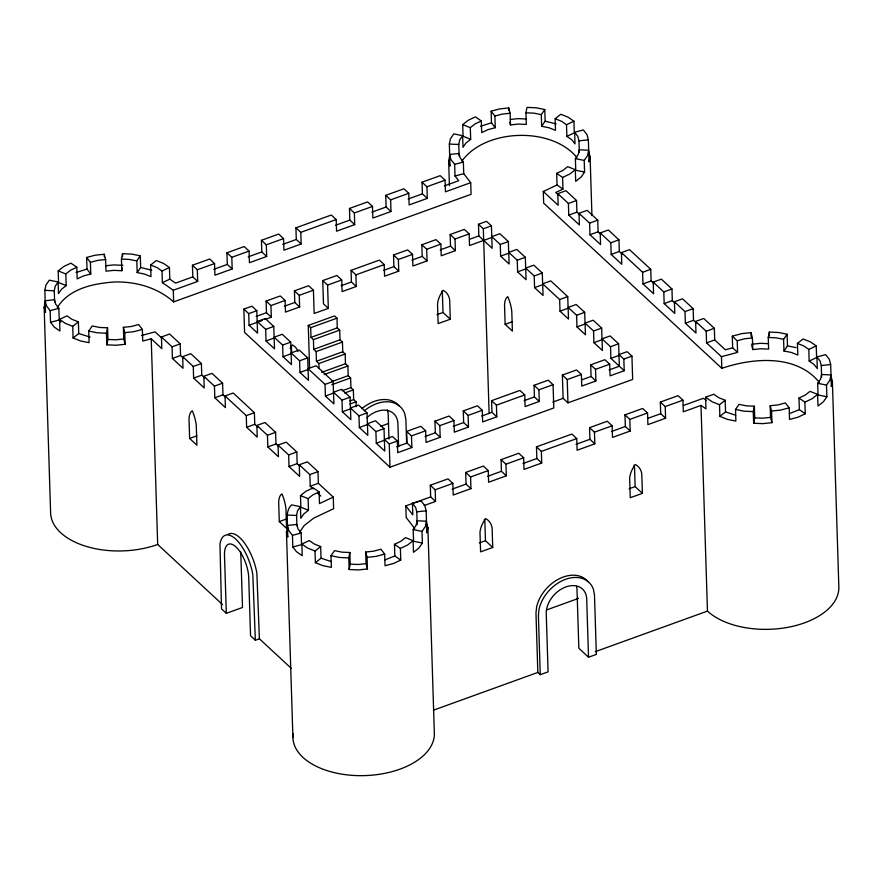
<?xml version="1.0" encoding="UTF-8"?>
<svg xmlns="http://www.w3.org/2000/svg" width="883" height="883" viewBox="0 0 883 883"><rect width="100%" height="100%" fill="white"/><g stroke="black" fill="none" stroke-linecap="round" stroke-linejoin="round"><path stroke-width="1.32" d="M45.21 301.997L44.15 307.24L45.508 312.394L44.845 290.364L45.894 285.132L49.293 280.176L58.123 281.975L58.488 293.62L61.424 289.337L66.181 285.595L65.817 273.951L70.574 270.209L76.821 267.251L77.185 278.896L83.444 275.949L90.772 273.984L90.397 262.339L86.633 257.472L95.099 255.209L104.227 254.249L105.618 259.547L105.993 271.191L113.885 270.364L121.81 270.717L122.362 268.024M54.636 302.416L54.271 290.783L55.188 286.258L58.123 281.975M183.454 358.178L180.562 355.507L180.198 343.862L169.591 334.028L161.446 336.975L161.81 348.619L151.214 338.785L142.748 341.048L142.373 329.414L138.598 324.536L131.28 326.5L123.388 327.328L124.768 332.637L125.143 344.282L116.004 345.242L106.832 344.834L106.468 333.2L107.56 327.814L99.624 327.461L92.207 325.948L88.719 331.048L89.084 342.681L80.496 340.937L73.079 337.968L72.715 326.324L78.377 321.876L71.965 319.315L66.998 315.86L59.569 319.37L59.934 331.015L54.194 327.03L50.519 322.295L50.154 310.65L46.49 305.915L45.132 300.75L54.525 299.767L55.695 304.227L58.874 308.322L59.238 319.966L60.817 322.008M121.81 270.717L121.446 259.072L122.538 253.686L131.71 254.094L140.287 255.838L140.662 267.483L137.163 272.571L144.591 274.083L150.993 276.644L150.629 265.01L156.291 260.551L163.708 263.52L169.437 267.516L169.801 279.149L175.54 283.145L192.792 276.898L197.671 281.423L173.278 290.242L162.373 282.659L161.997 271.026L157.042 267.571L150.629 265.01M106.832 344.834L107.925 339.458L107.56 327.814M292.913 737.592L286.456 531.919C289.348 523.023 283.962 512.173 291.6 504.866L300.43 506.665L300.794 518.299L303.73 514.016L308.487 510.275L308.112 498.641L312.869 494.888L319.127 491.941L319.491 503.586L333.244 497.085L318.366 483.288L318.001 471.654L307.405 461.82L299.26 464.767L299.624 476.412L289.028 466.577L288.653 454.933L278.057 445.109L286.202 442.162L296.798 451.986L297.163 463.63L300.054 466.312M296.898 525.815L296.578 515.462L297.494 510.937L300.43 506.665M422.383 543.034L413.553 541.246L413.189 529.601L416.114 525.319L417.03 520.793L426.467 521.213L425.407 526.445L422.008 531.4L422.383 543.034L418.984 547.99L413.487 552.317L413.112 540.672L405.496 537.626L400.739 541.367L394.48 544.314L400.385 548.42L400.75 560.065L393.52 563.475L385.043 565.738L384.679 554.094L380.904 549.226L373.575 551.191L365.683 552.018L367.074 557.328L367.438 568.972L358.31 569.932L349.138 569.524L348.774 557.879L349.856 552.504L341.931 552.151L334.502 550.639L331.015 555.727L331.379 567.372L322.792 565.628L315.386 562.659L315.021 551.014L320.672 546.566L314.26 543.994L309.304 540.551L301.865 544.06L302.229 555.705L296.5 551.72L292.825 546.974L292.461 535.341L288.785 530.606L287.439 525.44L296.831 524.447L298.001 528.917L301.169 533.012L301.533 544.645L292.825 546.974M349.138 569.524L350.22 564.138L349.856 552.504M449.701 155.706L448.652 160.949L449.999 166.103L449.337 144.072L450.396 138.83L453.796 133.885L462.626 135.684L462.99 147.318L465.926 143.046L470.683 139.304L470.308 127.66L475.065 123.918L481.323 120.96L481.688 132.605L487.946 129.658L495.264 127.693L494.899 116.048L491.125 111.181L499.601 108.918L508.729 107.958L510.12 113.256L510.484 124.9L518.387 124.073L526.312 124.426L525.948 112.781L527.03 107.395L536.202 107.803L544.789 109.547L545.153 121.192L541.665 126.28L549.083 127.792L555.495 130.353L555.131 118.719L560.782 114.26L568.199 117.229L573.939 121.214L574.303 132.858L566.864 136.368L566.5 124.735L561.544 121.28L555.131 118.719M459.138 156.125L458.774 144.481L459.69 139.956L462.626 135.684M426.533 522.46L427.891 527.615L426.831 532.857L426.169 510.816L424.822 505.661L421.147 500.926L412.438 503.255L412.803 514.888L405.827 505.882L430.661 496.908L435.54 501.423L424.16 505.54M588.729 151.479L590.087 156.644L589.027 161.876L588.365 139.834L587.018 134.68L583.343 129.944L574.634 132.273L574.999 143.918L571.831 139.823L566.864 136.368M826.874 396.743L818.044 394.955L817.68 383.31L820.616 379.028L821.532 374.502L830.958 374.922L829.91 380.154L826.51 385.098L826.874 396.743L823.486 401.699L817.978 406.025L817.614 394.381L809.987 391.335L805.23 395.076L798.983 398.023L804.877 402.129L805.241 413.774L798.011 417.184L789.545 419.447L789.181 407.803L785.406 402.935L778.078 404.9L770.186 405.727L771.576 411.036L771.941 422.681L762.802 423.641L753.64 423.233L753.265 411.588L754.358 406.213L746.433 405.86L739.005 404.348L735.517 409.436L735.881 421.081L727.294 419.337L719.877 416.368L719.513 404.723L725.175 400.275L718.762 397.703L713.806 394.26L705.583 397.229L705.959 408.873L700.992 405.418L683.299 411.82L682.934 400.187L678.056 395.661L660.352 402.063L660.716 413.697L665.594 418.222L647.901 424.624L647.537 412.979L642.658 408.454L624.965 414.855L625.33 426.5L630.208 431.025L612.504 437.427L612.14 425.783L607.261 421.257L589.568 427.659L589.932 439.304L594.811 443.829L577.118 450.231L576.754 438.586L571.875 434.061L536.478 446.864L536.842 458.498L541.721 463.023L524.027 469.425L523.663 457.78L518.785 453.255L501.08 459.657L501.445 471.301L506.323 475.827L488.63 482.228L488.266 470.584L483.387 466.058L465.694 472.46L466.058 484.105L470.937 488.63L453.233 495.032L452.869 483.387L447.99 478.862L430.297 485.264L430.661 496.908M751.742 345.606L752.791 349.591L760.682 348.763L768.618 349.105L768.243 337.472L769.336 332.085L778.508 332.494L787.095 334.238L787.459 345.882L783.961 350.97L791.389 352.483L797.802 355.043L797.426 343.399L803.089 338.951L810.506 341.92L816.245 345.904L816.609 357.549L809.17 361.059L808.806 349.414L803.839 345.97L797.426 343.399M753.64 423.233L754.722 417.847L754.358 406.213M831.035 376.169L832.382 381.324L831.333 386.566L830.671 364.524L829.314 359.37L825.649 354.635L816.93 356.964L817.305 368.597L814.126 364.502L809.17 361.059M57.384 307.394C69.161 288.531 93.554 283.454 114.249 282.008C135.717 281.346 157.362 287.483 173.642 301.887L471.081 194.315L470.716 182.682L463.73 173.675L463.365 162.031L460.198 157.936L459.028 153.476L449.635 154.459L450.981 159.624L454.657 164.359L455.021 176.004L458.696 180.739L444.436 185.894M137.163 272.571L136.799 260.927L140.287 255.838M461.886 161.103C485.33 128.488 551.599 126.39 576.952 157.604M541.665 126.28L541.301 114.635L544.789 109.547M299.69 532.085L304.094 525.661L313.608 518.178L333.608 508.729L333.244 497.085M584.579 172.053L575.749 170.264L575.385 158.62L578.321 154.337L579.226 149.812L588.663 150.231L587.603 155.463L584.204 160.419L584.579 172.053L581.18 177.008L575.683 181.335L575.308 169.691L567.692 166.644L562.935 170.386L556.676 173.344L557.041 184.977L562.946 189.083L555.716 192.494L558.608 195.176M783.961 350.97L783.596 339.326L787.095 334.238M66.181 285.595L58.554 282.538L58.19 270.893L63.697 266.567L70.927 263.156L76.821 267.251M73.079 337.968L78.742 333.52L78.377 321.876M470.683 139.304L463.056 136.247L462.692 124.602L468.189 120.276L475.418 116.865L481.323 120.96M575.308 169.691L569.811 174.028L562.581 177.439L556.676 173.344M308.487 510.275L300.86 507.228L300.496 495.584L305.993 491.257L313.222 487.835L319.127 491.941M315.386 562.659L321.037 558.211L320.672 546.566M413.112 540.672L407.615 545.01L400.385 548.42M719.877 416.368L725.539 411.919L725.175 400.275M817.614 394.381L812.117 398.719L804.877 402.129M76.115 272.516L86.998 269.116L90.772 273.984M161.997 271.026L169.437 267.516M480.606 126.225L491.489 122.825L495.264 127.693M162.373 282.659L169.801 279.149M566.5 124.735L573.939 121.214M819.258 382.295C796.3 354.094 752.923 357.725 721.819 368.332L543.652 203.112L543.288 191.479L557.041 184.977M808.806 349.414L816.245 345.904M400.75 560.065L394.844 555.959L384.933 559.888M805.241 413.774L799.347 409.668L789.435 413.597M192.792 276.898L192.428 265.264L209.679 259.017L214.558 263.542L214.922 275.187L232.174 268.951L231.81 257.306L226.931 252.781L244.183 246.545L249.061 251.07L249.425 262.704L266.677 256.467L266.313 244.823L261.434 240.308L278.675 234.061L283.553 238.587L283.929 250.231L301.169 243.995L300.805 232.35L295.926 227.825L331.324 215.022L336.202 219.547L336.566 231.191L354.712 224.635L354.348 212.991L349.469 208.465L367.615 201.898L372.494 206.423L372.858 218.068L390.992 211.512L390.628 199.867L385.75 195.342L403.895 188.774L408.774 193.3L409.138 204.944L427.284 198.388L426.919 186.743L422.041 182.218L440.187 175.651L445.065 180.176L445.429 191.821L470.716 182.682M192.428 265.264L197.306 269.779L214.558 263.542M231.81 257.306L249.061 251.07M266.313 244.823L283.553 238.587M300.805 232.35L336.202 219.547M354.348 212.991L372.494 206.423M390.628 199.867L408.774 193.3M426.919 186.743L445.065 180.176M213.741 269.326L227.295 264.425L232.174 268.951M248.244 256.843L261.798 251.942L266.677 256.467M282.737 244.37L296.291 239.47L301.169 243.995M335.573 225.264L349.834 220.11L354.712 224.635M371.864 212.141L386.114 206.986L390.992 211.512M408.145 199.017L422.405 193.863L427.284 198.388M543.288 191.479L558.166 205.275L557.802 193.631L565.948 190.684L576.544 200.518L576.908 212.152L579.8 214.834M243.863 309.116L251.953 306.191L256.798 310.695L257.56 333.123L249.072 325.253L248.708 313.62L243.863 309.116L244.591 332.405L389.977 467.217L553.796 407.968L553.067 384.69L548.222 380.187L534.06 385.308L534.425 396.953L539.27 401.445L525.12 406.566L524.745 394.922L519.899 390.429L491.588 400.672L491.952 412.317L496.798 416.809L482.648 421.931L482.273 410.286L477.427 405.794L463.277 410.915L463.641 422.56L468.487 427.052L454.326 432.173L453.961 420.529L449.116 416.036L434.955 421.158L435.33 432.791L440.175 437.284L426.014 442.405L425.65 430.772L420.805 426.279L406.644 431.39L407.008 443.034L411.853 447.526L397.703 452.648L397.328 441.003L392.482 436.511L384.392 439.436L389.248 443.939L389.977 467.217M264.889 319.536L271.324 317.207L266.478 312.714L266.114 301.07L280.264 295.96L285.11 300.452L285.474 312.085L299.635 306.975L299.271 295.33L294.425 290.838L308.586 285.717L313.432 290.209L314.16 313.487L328.321 308.377L327.582 285.088L322.736 280.595L336.898 275.474L341.743 279.966L342.107 291.611L356.268 286.489L355.904 274.845L351.059 270.353L379.37 260.11L384.215 264.602L384.58 276.247L398.741 271.125L398.376 259.492L393.531 254.988L407.681 249.878L412.527 254.37L412.891 266.004L427.052 260.893L426.688 249.249L421.842 244.757L436.003 239.635L440.849 244.127L441.213 255.772L455.363 250.651L454.999 239.006L450.153 234.514L464.315 229.392L469.16 233.885L469.524 245.529L491.776 237.483M478.476 224.271L486.566 221.346L491.412 225.838L492.162 248.266L478.84 235.916L478.476 224.271L483.321 228.763L489.116 413.178M248.708 313.62L256.798 310.695M266.114 301.07L270.96 305.573L285.11 300.452M299.271 295.33L313.432 290.209M327.582 285.088L341.743 279.966M355.904 274.845L384.215 264.602M398.376 259.492L412.527 254.37M426.688 249.249L440.849 244.127M454.999 239.006L469.16 233.885M483.321 228.763L491.412 225.838M161.446 336.975L172.053 346.809L180.198 343.862M256.18 316.445L266.478 312.714M284.492 306.202L294.79 302.472L299.635 306.975M341.125 285.717L351.423 281.997L356.268 286.489M383.597 270.364L393.895 266.633L398.741 271.125M411.908 260.121L422.206 256.39L427.052 260.893M440.231 249.878L450.518 246.158L455.363 250.651M469.833 239.172L478.84 235.916M557.802 193.631L568.398 203.454L576.544 200.518M249.072 325.253L257.163 322.328M258.454 321.865L262.317 320.474M172.053 346.809L172.417 358.443L180.562 355.507M568.398 203.454L568.773 215.099L576.908 212.152M172.417 358.443L183.013 368.277L182.649 356.633L190.794 353.686L201.39 363.52L201.766 375.165L204.657 377.847M568.773 215.099L579.369 224.933L579.005 213.289L587.151 210.342L597.747 220.176L598.111 231.821L601.003 234.492M265.673 329.348L273.763 326.412L274.514 348.851L266.037 340.981L265.673 329.348L257.185 321.478L265.275 318.553L273.763 326.412M500.275 244.492L508.365 241.567L508.729 253.211L500.639 256.136L500.275 244.492L491.798 236.633L499.888 233.708L508.365 241.567M182.649 356.633L193.256 366.467L201.39 363.52M508.763 252.361L516.853 249.436L525.33 257.295L526.091 279.723L517.604 271.865L517.239 260.22L508.763 252.361L509.127 263.995L500.639 256.136M579.005 213.289L589.601 223.123L597.747 220.176M309.602 368.079L308.266 325.441L334.558 315.926L336.986 318.178L337.284 327.88L339.712 330.121L340.01 339.823L342.438 342.074L342.747 351.776L345.165 354.017L345.474 363.719L347.891 365.97L348.2 375.672L350.617 377.913L350.926 387.615L353.343 389.867L353.653 399.569L356.081 401.809L356.224 406.666M266.037 340.981L274.127 338.057M308.266 325.441L310.695 327.681L336.986 318.178M282.626 345.076L290.717 342.14L291.478 364.58L283.001 356.71L282.626 345.076L274.149 337.207L282.24 334.282L290.717 342.14M517.239 260.22L525.33 257.295M193.256 366.467L193.62 378.112L201.766 375.165M589.601 223.123L589.965 234.757L598.111 231.821M193.62 378.112L204.216 387.935L203.852 376.29L211.997 373.354L222.593 383.178L222.958 394.822L225.849 397.505M310.695 327.681L310.993 337.383L337.284 327.88M589.965 234.757L600.572 244.591L600.208 232.946L608.354 229.999L618.95 239.834L619.314 251.478L622.206 254.161M310.993 337.383L313.421 339.635L339.712 330.121M283.001 356.71L291.092 353.785M517.604 271.865L525.694 268.94M313.421 339.635L313.719 349.337L340.01 339.823M203.852 376.29L214.448 386.125L222.593 383.178M600.208 232.946L610.804 242.781L618.95 239.834M313.719 349.337L316.147 351.577L342.438 342.074M299.591 360.805L307.681 357.869L308.443 380.308L299.955 372.438L299.591 360.805L291.114 352.935L299.205 350.01L307.681 357.869M534.204 275.949L542.294 273.024L542.659 284.668L534.568 287.593L534.204 275.949L525.716 268.09L533.807 265.165L542.294 273.024M436.93 314.668L443.001 312.472L450.275 319.216L438.134 323.597L437.526 304.194A22.815 16.28 -47.2 0 1 443.233 290.364A22.815 16.28 -47.2 0 1 449.657 299.812L450.275 319.216M214.448 386.125L214.823 397.769L222.958 394.822M610.804 242.781L611.168 254.425L619.314 251.478M316.147 351.577L316.445 361.279L342.747 351.776M214.823 397.769L225.419 407.593L225.055 395.959L233.2 393.012L254.403 412.67L254.768 424.315L257.659 426.997M611.168 254.425L621.775 264.249L621.411 252.604L629.546 249.668L650.749 269.326L651.113 280.971L654.005 283.642M316.445 361.279L318.873 363.531L345.165 354.017M542.681 283.818L550.771 280.893L567.736 296.622L568.1 308.255L560.01 311.18L559.645 299.547L542.681 283.818L543.045 295.452L534.568 287.593M299.955 372.438L308.046 369.513M321.677 372.328L345.474 363.719M324.105 374.569L347.891 365.97M331.92 381.555L348.2 375.672M325.032 384.392L333.123 381.467L333.487 393.112L325.397 396.037L325.032 384.392L308.068 368.664L316.158 365.739L333.123 381.467M559.645 299.547L567.736 296.622M225.055 395.959L246.258 415.617L254.403 412.67M331.842 384.712L350.617 377.913M621.411 252.604L642.603 272.273L650.749 269.326M189.635 438.465L196.898 445.198L196.291 425.794A22.815 9.36 70.1 0 0 192.295 410.783A22.815 9.36 70.1 0 0 189.017 419.061L189.635 438.465L196.909 435.827M505.142 324.348L512.405 331.092L511.798 311.688A22.815 9.36 70.1 0 0 507.802 296.677A22.815 9.36 70.1 0 0 504.535 304.955L505.142 324.348L512.427 321.721M333.509 392.251L341.6 389.326L350.087 397.195L350.838 419.624L342.361 411.765L341.997 400.12L333.509 392.251L333.884 403.895L325.397 396.037M568.122 307.405L576.213 304.48L584.689 312.339L585.451 334.778L576.974 326.909L576.599 315.275L568.122 307.405L568.486 319.05L560.01 311.18M342.163 390.783L350.926 387.615M246.258 415.617L246.622 427.262L254.768 424.315M642.603 272.273L642.979 283.907L651.113 280.971M344.58 393.034L353.343 389.867M246.622 427.262L257.218 437.085L256.854 425.451L264.999 422.504L275.595 432.328L275.971 443.972L278.851 446.655M642.979 283.907L653.575 293.741L653.21 282.096L661.356 279.149L671.952 288.984L672.316 300.628L675.208 303.31M341.997 400.12L350.087 397.195M576.599 315.275L584.689 312.339M349.9 400.926L353.653 399.569M349.811 404.072L356.081 401.809M256.854 425.451L267.461 435.275L275.595 432.328M653.21 282.096L663.806 291.931L671.952 288.984M342.361 411.765L350.452 408.84M576.974 326.909L585.065 323.984M267.461 435.275L267.825 446.919L275.971 443.972M663.806 291.931L664.171 303.575L672.316 300.628M358.951 415.849L367.041 412.924L367.803 435.352L359.326 427.493L358.951 415.849L350.474 407.979L358.564 405.054L367.041 412.924M593.564 331.004L601.654 328.068L602.018 339.712L593.928 342.637L593.564 331.004L585.087 323.134L593.177 320.209L601.654 328.068M664.171 303.575L674.778 313.399L674.413 301.765L682.559 298.818L693.155 308.642L693.519 320.286L696.411 322.968M593.928 342.637L602.416 350.507L602.04 338.862L610.131 335.937L618.619 343.796L619.369 366.235L609.071 369.955M359.326 427.493L367.416 424.568M288.653 454.933L296.798 451.986M674.413 301.765L685.009 311.589L693.155 308.642M380.838 426.268L388.597 423.465M375.915 431.577L384.006 428.652L384.767 451.081L376.279 443.222L375.915 431.577L367.438 423.708L375.529 420.783L384.006 428.652M602.04 338.862L610.528 346.732L618.619 343.796M289.028 466.577L297.163 463.63M685.009 311.589L685.374 323.233L693.519 320.286M695.616 321.423L703.751 318.476L714.358 328.299L714.722 339.944L725.318 349.778L732.647 347.814L737.57 352.383L721.455 356.688L706.577 342.891L706.212 331.246L695.616 321.423L695.981 333.057L685.374 323.233M562.372 375.076L576.533 369.955L581.378 374.447L581.742 386.092L595.904 380.97L595.539 369.326L590.694 364.834L604.844 359.712L609.689 364.204L610.065 375.849L624.215 370.728L623.851 359.083L619.005 354.591L627.096 351.666L631.941 356.158L632.67 379.447L567.957 402.847L563.111 398.354L562.372 375.076L567.217 379.569L567.957 402.847M376.279 443.222L384.37 440.297M610.528 346.732L610.893 358.366L618.983 355.441M389.248 443.939L397.328 441.003M406.644 431.39L411.489 435.893L425.65 430.772M434.955 421.158L439.8 425.65L453.961 420.529M463.277 410.915L468.122 415.407L482.273 410.286M491.588 400.672L496.434 405.165L524.745 394.922M534.06 385.308L538.906 389.8L553.067 384.69M567.217 379.569L581.378 374.447M595.539 369.326L609.689 364.204M623.851 359.083L631.941 356.158M299.26 464.767L309.856 474.601L318.001 471.654M706.212 331.246L714.358 328.299M396.71 446.765L407.008 443.034M425.032 436.522L435.33 432.791M453.343 426.279L463.641 422.56M481.654 416.036L491.952 412.317M524.127 400.672L534.425 396.953M582.052 379.734L591.058 376.478L595.904 380.97M309.856 474.601L310.22 486.235L318.366 483.288M706.577 342.891L714.722 339.944M552.813 402.074L563.111 398.354M279.282 521.599L286.556 528.332L285.937 508.928A22.815 9.36 70.1 0 0 281.942 493.917A22.815 9.36 70.1 0 0 278.675 502.195L279.282 521.599L286.567 518.961M430.297 485.264L435.176 489.789L452.869 483.387M465.694 472.46L470.573 476.986L488.266 470.584M501.08 459.657L505.959 464.182L523.663 457.78M536.478 446.864L541.356 451.379L576.754 438.586M589.568 427.659L594.447 432.184L612.14 425.783M624.965 414.855L629.844 419.381L647.537 412.979M660.352 402.063L665.23 406.577L682.934 400.187M452.151 489.127L466.058 484.105M487.548 476.334L501.445 471.301M522.935 463.531L536.842 458.498M576.025 444.326L589.932 439.304M611.422 431.533L625.33 426.5M648.078 418.277L660.716 413.697M683.387 405.507L703.254 398.321L706.234 400.385M291.346 668.409L259.403 638.795L255.353 640.252L252.814 574.535A33.101 13.576 70.1 0 0 235.75 539.127A33.101 13.576 70.1 0 0 219.966 544.071L221.523 608.873L226.324 613.332L242.505 607.482L240.761 551.974M479.392 542.924L485.462 540.727L492.725 547.471L480.595 551.853L479.988 532.449A22.815 16.28 -47.2 0 1 485.683 518.619A22.815 16.28 -47.2 0 1 492.118 528.067L492.725 547.471M629.06 488.796L635.12 486.599L642.394 493.343L630.252 497.725L629.645 478.321A22.815 16.28 -47.2 0 1 635.352 464.491A22.815 16.28 -47.2 0 1 641.786 473.939L642.394 493.343M546.478 609.976L578.542 598.376M433.343 710.23L537.835 672.438L540.253 674.689L548.078 671.864L546.246 613.652A23.587 16.832 -47.2 0 1 565.871 586.93A23.587 16.832 -47.2 0 1 586.698 599.016L588.531 657.228L596.356 654.402L594.491 595.208L593.475 589.491A32.87 23.455 -47.2 0 0 565.628 579.292A32.87 23.455 -47.2 0 0 539.027 609.182L538.398 615.495L540.253 674.689M595.219 651.687L707.46 611.091A70.75 40.176 -1.8 0 0 787.537 627.383A70.75 40.176 -1.8 0 0 838.85 586.996L832.382 381.324M494.899 116.048L502.228 114.095L510.12 113.256M454.657 164.359L463.365 162.031M90.397 262.339L97.726 260.386L105.618 259.547M455.021 176.004L463.73 173.675M50.154 310.65L58.874 308.322M50.519 322.295L59.238 319.966M142.373 329.414L133.907 331.677L124.768 332.637M141.412 335.529L155.077 331.876L162.019 338.31M732.647 347.814L732.283 336.18L741.897 333.608L751.036 332.637L752.426 337.946L752.791 349.591M732.283 336.18L737.206 340.739L744.524 338.785L752.426 337.946M292.461 535.341L301.169 533.012M789.181 407.803L780.704 410.076L771.576 411.036M384.679 554.094L376.202 556.367L367.074 557.328M510.396 119.459L518.233 118.631L526.091 118.984M574.634 132.273L577.802 136.368L578.972 140.827L588.365 139.834M105.905 265.75L113.73 264.922L122.903 265.33M125.143 344.282L123.752 338.973L115.85 339.812L107.925 339.458M751.4 344.282L760.528 343.321L768.387 343.664M816.93 356.964L820.108 361.059L821.278 365.518L830.671 364.524M771.941 422.681L770.55 417.372L762.647 418.2L754.722 417.847M412.438 503.255L415.606 507.35L416.776 511.809L426.169 510.816M367.438 568.972L366.048 563.663L358.156 564.491L350.22 564.138M525.948 112.781L533.873 113.134L541.301 114.635M449.337 144.072L458.774 144.481M121.446 259.072L129.382 259.425L136.799 260.927M44.845 290.364L54.271 290.783M768.243 337.472L776.179 337.814L783.596 339.326M106.468 333.2L97.296 332.792L88.719 331.048M753.265 411.588L744.104 411.191L735.517 409.436M287.141 515.043L296.578 515.462M348.774 557.879L339.602 557.482L331.015 555.727M545.153 121.192L556.213 123.929M575.385 158.62L584.204 160.419M787.459 345.882L796.047 347.626M817.68 383.31L826.51 385.098M140.662 267.483L151.71 270.22M735.66 415.231L725.539 411.919M90.099 337.096L78.742 333.52M413.189 529.601L422.008 531.4M331.158 561.533L321.037 558.211M462.692 124.602L470.308 127.66M719.513 404.723L712.106 401.754L705.583 397.229M58.19 270.893L65.817 273.951M72.715 326.324L65.298 323.366L59.569 319.37M300.496 495.584L308.112 498.641M315.021 551.014L307.604 548.045L301.865 544.06M610.893 358.366L624.215 370.728M328.321 308.377L323.476 303.873L322.736 280.595M588.531 657.228L578.84 648.243L577.007 590.032A23.587 16.832 -47.2 0 0 576.5 586.389M267.825 446.919L278.421 456.743L278.057 445.109M310.22 486.235L313.112 488.917M317.935 493.387L320.827 496.069M44.15 307.24L50.618 512.913A70.75 40.176 -1.8 0 0 157.682 544.458L222.571 604.634M255.353 640.252L250.551 635.793L248.719 577.592A23.587 9.68 70.1 0 0 236.004 546.952A23.587 9.68 70.1 0 0 224.492 555.12L226.324 613.332M414.756 528.586L406.191 517.526L405.827 505.882M509.789 122.251L510.484 124.9M286.456 531.919L287.803 537.085L287.439 525.44M821.278 365.518L821.643 377.162M798.983 398.023L799.347 409.668M769.336 332.085L769.457 335.959M770.186 405.727L770.55 417.372M751.036 332.637L751.157 336.522M737.206 340.739L737.57 352.383M721.455 356.688L721.819 368.332M700.992 405.418L707.46 611.091M665.23 406.577L665.594 418.222M635.12 486.599L634.513 467.195A22.815 16.28 -47.2 0 0 634.06 465.153M629.844 419.381L630.208 431.025M590.087 156.644L591.941 215.595M594.447 432.184L594.811 443.829M590.694 364.834L591.058 376.478M578.972 140.827L579.336 152.472M562.581 177.439L562.946 189.083M541.356 451.379L541.721 463.023M538.906 389.8L539.27 401.445M537.835 672.438L535.97 613.244L536.61 606.941A32.87 23.455 -47.2 0 1 559.535 578.608A32.87 23.455 -47.2 0 1 588.034 581.742M508.729 107.958L508.807 110.541M505.959 464.182L506.323 475.827M491.125 111.181L491.489 122.825M496.434 405.165L496.798 416.809M485.462 540.727L484.844 521.323A22.815 16.28 -47.2 0 0 484.392 519.281M470.573 476.986L470.937 488.63M468.122 415.407L468.487 427.052M448.652 160.949L449.425 185.629M450.153 234.514L450.518 246.158M443.001 312.472L442.394 293.068A22.815 16.28 -47.2 0 0 441.941 291.026M439.8 425.65L440.175 437.284M435.176 489.789L435.54 501.423M422.041 182.218L422.405 193.863M421.842 244.757L422.206 256.39M427.891 527.615L434.348 733.287A70.75 40.176 -1.8 0 1 361.302 775.66A70.75 40.176 -1.8 0 1 293.145 733.652M416.776 511.809L417.14 523.453M417.03 520.793L417.151 524.679M411.489 435.893L411.853 447.526M406.633 443.189L405.893 419.778L404.867 413.995A33.333 23.786 -47.2 0 0 364.293 410.86M393.531 254.988L393.895 266.633M398.63 446.71L397.902 423.697A23.819 16.998 -47.2 0 0 366.732 417.802M385.75 195.342L386.114 206.986M394.48 544.314L394.844 555.959M388.984 439.072L388.211 414.701A23.819 16.998 -47.2 0 0 387.361 409.889M365.683 552.018L366.048 563.663M349.469 208.465L349.834 220.11M351.059 270.353L351.423 281.997M318.873 363.531L319.028 368.377M295.926 227.825L296.291 239.47M294.425 290.838L294.79 302.472M291.666 352.814L291.5 347.637A22.815 16.28 -47.2 0 0 291.048 345.595M270.96 305.573L271.324 317.207M261.434 240.308L261.798 251.942M259.403 638.795L256.854 573.078A33.101 13.576 70.1 0 0 228.024 534.491M226.931 252.781L227.295 264.425M197.306 269.779L197.671 281.423M173.278 290.242L173.642 301.887M151.214 338.785L157.682 544.458M122.538 253.686L122.616 256.28M123.388 327.328L123.752 338.973M104.227 254.249L104.315 256.832M86.633 257.472L86.998 269.116M361.875 408.619A33.333 23.786 -47.2 0 1 399.381 406.169M290.11 348.244A22.815 16.28 -47.2 0 1 292.339 344.933A22.815 16.28 -47.2 0 1 297.99 351.368"/></g></svg>
